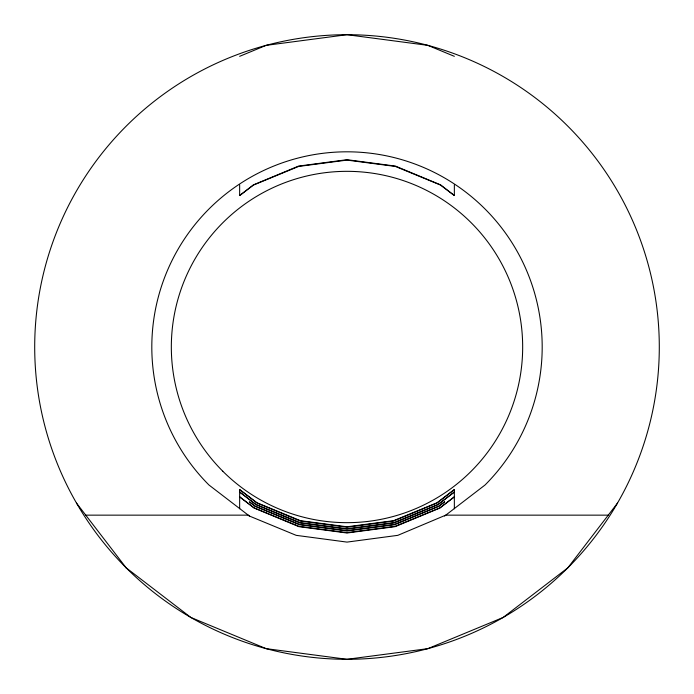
<?xml version="1.0" encoding="UTF-8"?>
<svg xmlns="http://www.w3.org/2000/svg" width="694" height="694" viewBox="0 0 694 694"><rect width="100%" height="100%" fill="white"/><g stroke="black" fill="none" stroke-linecap="round" stroke-linejoin="round"><path stroke-width="1.04" d="M617.46 503.15L567.831 567.831L503.15 617.46L427.825 648.656L347 659.3L266.175 648.656L190.85 617.46L126.169 567.831L76.54 503.15M239.647 184.76L239.647 195.552L253.397 184.882L298.533 166.1L347 159.698L395.467 166.1L440.603 184.882L454.353 195.552L454.353 184.76M454.353 508.763L454.353 489.565L437.081 502.976L393.637 521.038L347 527.197L300.363 521.038L256.919 502.976L239.647 489.582L239.647 508.78M444.594 516.041L485.019 485.019A195.188 195.188 0 0 0 485.019 208.981A195.188 195.188 0 0 0 208.981 208.981A195.188 195.188 0 0 0 208.981 485.019L249.406 516.041L296.191 535.343L347 542.101L397.809 535.343L445.756 515.148L608.256 515.148M239.647 195.552L253.501 185.046L298.62 166.439L347 160.097L395.38 166.439L440.499 185.046L454.353 195.552M454.353 489.565L436.968 502.794L393.541 520.7L347 526.798L300.459 520.7L257.032 502.794L239.647 489.582M239.647 56.327L266.175 45.344L347 34.7L427.825 45.344L454.353 56.327M85.744 515.148L248.244 515.148L249.406 516.032M451.1 494.562L438.061 504.659L394.14 522.92L347 529.149L299.86 522.92L255.939 504.659L239.647 492.029L256.043 504.486L299.955 522.582L347 528.75L394.045 522.582L437.957 504.486L454.353 492.003L451.1 494.562M444.594 501.84L438.981 506.23L394.617 524.699L347 530.988L299.383 524.699L255.019 506.23L249.406 501.857L255.08 506.134L299.47 524.395L347 530.632L394.53 524.395L438.92 506.134L444.594 501.84M454.353 496.852L439.961 508.008L395.138 526.651L347 533.009L298.862 526.651L254.039 508.008L239.647 496.861L254.082 507.834L298.949 526.312L347 532.619L395.051 526.312L439.918 507.834L454.353 496.852M126.169 567.831A312.3 312.3 0 0 0 648.656 427.825A312.3 312.3 0 0 0 266.175 45.344A312.3 312.3 0 0 0 126.169 567.831M222.783 471.217A175.669 175.669 0 0 0 516.683 392.466A175.669 175.669 0 0 0 301.534 177.317A175.669 175.669 0 0 0 222.783 471.217"/></g></svg>
